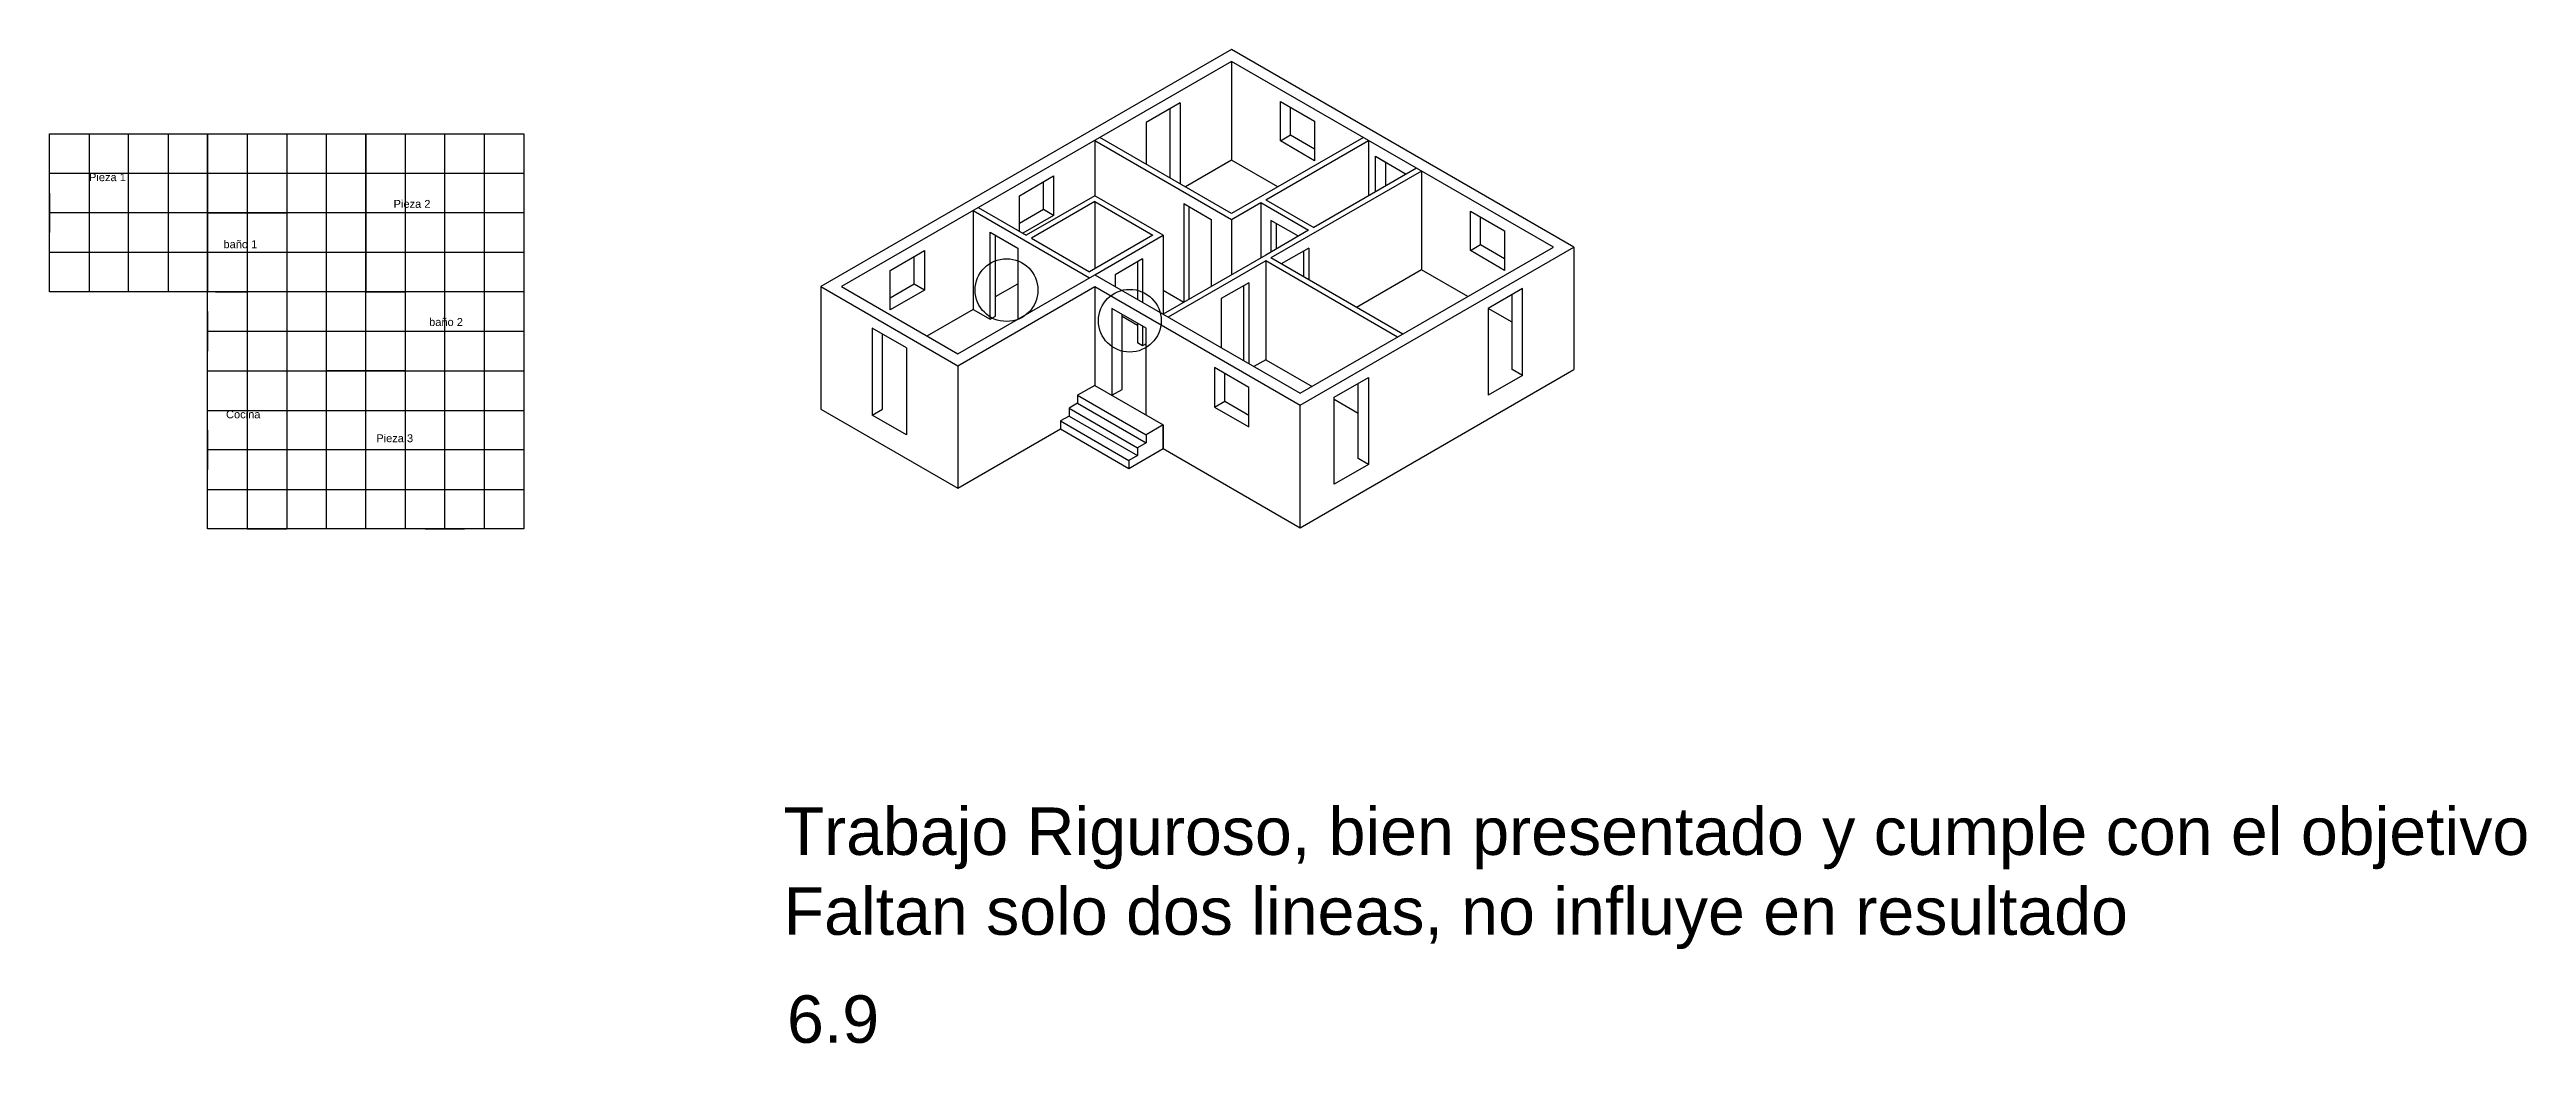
# Model space of a CAD drawing. Header units: inches. Extents: x 2.5 to 65.1, y -0.6 to 24.5.
import ezdxf

# ---------------------------------------------------------------- set-up
doc = ezdxf.new("R2010")
doc.units = ezdxf.units.IN
doc.header["$MEASUREMENT"] = 0
doc.layers.add('Correccion', color=40, linetype='Continuous')
doc.styles.get("Standard").update_dxf_attribs({"font": 'arial.ttf'})

msp = doc.modelspace()

# ---------------------------------------------------------------- linework, layer by layer
for p, q in [((32.379, 24.537), (21.987, 18.537)), ((41.04, 19.537), (32.379, 24.537)), ((32.379, 24.237), (22.507, 18.537)), ((32.379, 24.237), (32.379, 21.737)), ((40.52, 19.537), (32.379, 24.237)), ((2.472, 22.406), (14.472, 22.406)), ((2.472, 18.406), (2.472, 22.406)), ((3.472, 22.406), (3.472, 18.406)), ((4.472, 18.406), (4.472, 22.406)), ((5.472, 22.406), (5.472, 18.406)), ((6.472, 12.406), (6.472, 22.406)), ((7.472, 22.406), (7.472, 12.406)), ((8.472, 22.406), (8.472, 12.406)), ((9.472, 22.406), (9.472, 12.406)), ((10.472, 12.406), (10.472, 22.406)), ((11.472, 22.406), (11.472, 12.406)), ((12.472, 12.406), (12.472, 22.406)), ((13.472, 22.406), (13.472, 12.406)), ((14.472, 22.406), (14.472, 12.406)), ((2.472, 21.406), (14.472, 21.406)), ((32.379, 21.737), (31.21, 21.062)), ((33.548, 21.062), (32.379, 21.737)), ((14.472, 20.406), (2.472, 20.406)), ((25.841, 20.462), (25.841, 17.962)), ((34.111, 15.537), (41.04, 19.537)), ((34.111, 15.837), (40.52, 19.537)), ((41.04, 19.537), (41.04, 16.437)), ((2.472, 19.406), (14.472, 19.406)), ((25.451, 16.837), (28.915, 18.837)), ((28.915, 18.837), (34.111, 15.837)), ((38.355, 18.287), (37.186, 18.962)), ((14.472, 18.406), (2.472, 18.406)), ((21.987, 18.537), (25.451, 16.537)), ((21.987, 18.537), (21.987, 15.437)), ((22.507, 18.537), (25.451, 16.837)), ((25.451, 16.537), (28.915, 18.537)), ((28.915, 18.537), (34.111, 15.537)), ((28.915, 18.537), (28.915, 16.037)), ((25.841, 17.962), (24.672, 17.287)), ((39.481, 17.637), (38.874, 17.987)), ((6.472, 17.406), (14.472, 17.406)), ((6.472, 16.406), (14.472, 16.406)), ((25.451, 16.537), (25.451, 13.437)), ((34.111, 12.437), (41.04, 16.437)), ((28.915, 16.037), (28.482, 15.787)), ((28.482, 15.787), (28.482, 15.587)), ((28.482, 15.787), (30.214, 14.787)), ((28.915, 16.037), (30.647, 15.037)), ((39.74, 16.287), (38.874, 15.787)), ((6.472, 15.406), (14.472, 15.406)), ((21.987, 15.437), (25.451, 13.437)), ((24.152, 14.787), (23.286, 15.287)), ((28.266, 15.262), (28.049, 15.137)), ((28.049, 15.137), (28.049, 14.937)), ((28.049, 15.137), (29.781, 14.137)), ((28.482, 15.587), (28.266, 15.462)), ((28.266, 15.462), (28.266, 15.262)), ((28.266, 15.462), (29.998, 14.462)), ((28.266, 15.262), (29.998, 14.262)), ((28.482, 15.587), (30.214, 14.587)), ((34.111, 13.037), (34.111, 15.537)), ((25.451, 13.437), (28.049, 14.937)), ((28.049, 14.937), (29.781, 13.937)), ((29.781, 13.937), (30.647, 14.437)), ((30.214, 14.587), (29.998, 14.462)), ((29.998, 14.462), (29.998, 14.262)), ((30.647, 15.037), (30.214, 14.787)), ((30.214, 14.787), (30.214, 14.587)), ((30.647, 15.037), (30.647, 14.437)), ((30.647, 14.437), (30.647, 15.037)), ((30.647, 14.437), (34.111, 12.437)), ((14.472, 14.406), (6.472, 14.406)), ((29.998, 14.262), (29.781, 14.137)), ((29.781, 14.137), (29.781, 13.937)), ((35.843, 14.037), (34.977, 13.537)), ((6.472, 13.406), (14.472, 13.406)), ((34.111, 12.437), (34.111, 13.037)), ((14.472, 12.406), (6.472, 12.406))]:
    msp.add_line(p, q)
at = {"color": 101}
for p, q in [((33.613, 23.224), (34.479, 22.724)), ((33.613, 22.224), (33.613, 23.224)), ((31.08, 23.187), (30.214, 22.687)), ((30.214, 22.687), (30.214, 21.637)), ((30.82, 23.037), (30.82, 21.287)), ((31.08, 23.187), (31.08, 21.137)), ((33.873, 22.374), (33.873, 23.074)), ((34.479, 22.724), (34.479, 21.724)), ((3.972, 22.406), (4.972, 22.406)), ((7.972, 22.406), (8.972, 22.406)), ((11.972, 22.406), (12.972, 22.406)), ((33.613, 22.224), (33.873, 22.374)), ((34.479, 21.724), (33.613, 22.224)), ((33.873, 22.374), (34.479, 22.024)), ((27.01, 20.837), (27.876, 21.337)), ((27.876, 21.337), (27.876, 20.337)), ((36.017, 21.837), (36.796, 21.387)), ((36.017, 20.937), (36.017, 21.837)), ((36.017, 21.837), (36.276, 21.687)), ((36.276, 21.687), (36.276, 21.087)), ((2.472, 20.906), (2.472, 19.906)), ((27.01, 19.937), (27.01, 20.837)), ((27.616, 20.487), (27.616, 21.187)), ((27.616, 20.487), (27.01, 20.137)), ((27.876, 20.337), (27.097, 19.887)), ((27.876, 20.337), (27.616, 20.487)), ((38.42, 20.449), (39.286, 19.949)), ((38.42, 19.449), (38.42, 20.449)), ((38.68, 19.599), (38.68, 20.299)), ((23.741, 18.949), (24.607, 19.449)), ((24.607, 19.449), (24.607, 18.449)), ((38.42, 19.449), (38.68, 19.599)), ((39.286, 18.949), (38.42, 19.449)), ((38.68, 19.599), (39.286, 19.249)), ((39.286, 19.949), (39.286, 18.949)), ((23.741, 17.949), (23.741, 18.949)), ((24.347, 18.599), (24.347, 19.299)), ((24.347, 18.599), (23.741, 18.249)), ((24.607, 18.449), (23.741, 17.949)), ((24.607, 18.449), (24.347, 18.599)), ((39.74, 18.487), (38.874, 17.987)), ((39.481, 16.437), (39.481, 18.337)), ((39.74, 16.287), (39.74, 18.487)), ((14.472, 17.906), (14.472, 16.906)), ((38.874, 17.987), (38.874, 15.787)), ((24.152, 16.987), (23.286, 17.487)), ((23.286, 17.487), (23.286, 15.287)), ((23.546, 15.437), (23.546, 17.337)), ((24.152, 16.987), (24.152, 14.787)), ((32.812, 15.987), (31.946, 16.487)), ((31.946, 16.487), (31.946, 15.487)), ((32.206, 15.637), (32.206, 16.337)), ((39.74, 16.287), (39.481, 16.437)), ((32.812, 14.987), (32.812, 15.987)), ((34.977, 15.737), (35.843, 16.237)), ((34.977, 13.537), (34.977, 15.737)), ((35.584, 14.187), (35.584, 16.087)), ((35.843, 16.237), (35.843, 14.037)), ((23.286, 15.287), (23.546, 15.437)), ((31.946, 15.487), (32.206, 15.637)), ((31.946, 15.487), (32.812, 14.987)), ((32.206, 15.637), (32.812, 15.287)), ((6.472, 14.906), (6.472, 13.906)), ((14.472, 14.906), (14.472, 13.906)), ((35.843, 14.037), (35.584, 14.187)), ((7.472, 12.406), (8.472, 12.406)), ((11.972, 12.406), (12.972, 12.406))]:
    msp.add_line(p, q, dxfattribs=at)
at = {"color": 6}
for p, q in [((6.472, 22.406), (6.472, 18.406)), ((10.472, 22.406), (10.472, 18.406)), ((28.915, 22.237), (32.379, 20.237)), ((28.915, 22.237), (28.915, 20.837)), ((32.379, 20.387), (29.045, 22.312)), ((35.713, 22.312), (32.379, 20.387)), ((33.245, 20.737), (35.843, 22.237)), ((35.843, 22.237), (35.843, 20.837)), ((37.186, 21.462), (33.375, 19.262)), ((37.056, 21.537), (34.458, 20.037)), ((37.186, 21.462), (37.186, 18.962)), ((28.915, 20.837), (27.183, 19.837)), ((28.915, 20.687), (27.313, 19.762)), ((30.647, 19.837), (28.915, 20.837)), ((28.915, 20.687), (30.387, 19.837)), ((28.915, 20.687), (28.915, 18.987)), ((33.245, 20.737), (34.458, 20.037)), ((6.472, 20.406), (8.472, 20.406)), ((8.472, 20.406), (8.472, 18.406)), ((25.841, 20.462), (28.785, 18.762)), ((25.971, 20.537), (27.183, 19.837)), ((32.379, 20.237), (33.115, 20.662)), ((32.379, 20.237), (32.379, 18.837)), ((33.115, 20.662), (34.328, 19.962)), ((33.115, 20.662), (33.115, 19.262)), ((27.313, 19.762), (28.785, 18.912)), ((30.387, 19.837), (28.785, 18.912)), ((28.915, 18.837), (30.647, 19.837)), ((30.647, 19.837), (30.647, 17.837)), ((34.328, 19.962), (33.245, 19.337)), ((33.245, 19.337), (30.647, 17.837)), ((33.245, 19.187), (30.777, 17.762)), ((36.579, 17.262), (33.245, 19.187)), ((33.245, 19.187), (33.245, 16.687)), ((36.709, 17.337), (33.375, 19.262)), ((37.186, 18.962), (35.54, 18.012)), ((8.472, 18.406), (6.472, 18.406)), ((10.472, 18.406), (11.472, 18.406)), ((14.472, 18.406), (11.472, 18.406)), ((11.472, 18.406), (11.472, 16.406)), ((31.167, 18.137), (30.647, 18.437)), ((25.841, 17.962), (26.274, 17.712)), ((30.214, 17.087), (30.128, 17.037)), ((6.472, 16.406), (9.472, 16.406)), ((11.472, 16.406), (9.472, 16.406)), ((9.472, 16.406), (9.472, 12.406)), ((9.472, 16.406), (9.472, 12.406)), ((11.472, 16.406), (14.472, 16.406)), ((33.245, 16.687), (32.942, 16.512)), ((33.245, 16.687), (34.414, 16.012)), ((34.977, 15.687), (35.584, 15.337))]:
    msp.add_line(p, q, dxfattribs=at)
at = {"color": 1}
for p, q in [((6.472, 21.206), (6.472, 20.406)), ((6.472, 18.406), (6.472, 20.406)), ((10.472, 20.206), (10.472, 19.406)), ((31.167, 20.637), (31.86, 20.237)), ((31.167, 20.637), (31.167, 18.137)), ((31.297, 20.562), (31.297, 18.212)), ((31.86, 20.237), (31.86, 18.537)), ((34.068, 19.812), (33.375, 20.212)), ((33.375, 20.212), (33.375, 19.412)), ((33.505, 20.137), (33.505, 19.487)), ((26.274, 17.712), (26.274, 19.912)), ((26.274, 19.912), (26.967, 19.512)), ((26.404, 17.787), (26.404, 19.837)), ((26.967, 19.512), (26.967, 17.712)), ((34.329, 19.512), (33.636, 19.112)), ((34.199, 19.437), (34.199, 18.786)), ((34.329, 19.512), (34.329, 18.711)), ((30.128, 19.237), (29.435, 18.837)), ((29.435, 18.837), (29.435, 18.537)), ((29.998, 19.162), (29.998, 18.212)), ((30.128, 19.237), (30.128, 18.137)), ((33.636, 19.112), (33.636, 19.111)), ((6.672, 18.406), (7.472, 18.406)), ((11.472, 18.206), (11.472, 17.406)), ((32.812, 18.637), (32.119, 18.237)), ((32.119, 18.237), (32.119, 16.987)), ((32.682, 18.562), (32.682, 16.662)), ((32.812, 18.637), (32.812, 16.587)), ((6.472, 17.906), (6.472, 16.906)), ((26.274, 17.712), (26.404, 17.787)), ((30.214, 17.487), (29.348, 17.987)), ((29.348, 17.987), (29.348, 15.787)), ((29.608, 15.937), (29.608, 17.837)), ((29.998, 17.612), (29.998, 17.112)), ((30.128, 17.037), (29.998, 17.112)), ((30.128, 17.537), (30.128, 17.037)), ((30.214, 15.287), (30.214, 17.487)), ((8.472, 16.406), (9.272, 16.406)), ((9.672, 16.406), (10.472, 16.406)), ((29.348, 15.787), (29.608, 15.937))]:
    msp.add_line(p, q, dxfattribs=at)
at = {"color": 101, "lineweight": 30}
msp.add_line((14.472, 20.906), (14.472, 19.906), dxfattribs=at)
at = {"layer": 'Correccion'}
msp.add_line((29.608, 17.787), (29.998, 17.562), dxfattribs=at)
msp.add_lwpolyline([(26.404, 18.287), (26.967, 18.612)], dxfattribs=at)
for centre in [(26.685, 18.449), (29.803, 17.674)]:
    msp.add_circle(centre, 0.794, dxfattribs=at)

# ---------------------------------------------------------------- texts
at = {"color": 1, "char_height": 0.2, "attachment_point": 1}
for s, width, insert in [('\\pxt7;Pieza 1', 3, (3.472, 21.406)), ('Pieza 2', 2.60159, (11.177, 20.731)), ('{\\C6;baño 1}', 1.18046, (6.873, 19.71)), ('{\\C6;baño 2}', 1.65334, (12.076, 17.742)), ('      {\\C4;Cocina}', 3, (6.472, 15.406)), ('Pieza 3', 2.30982, (10.739, 14.801))]:
    msp.add_mtext_dynamic_manual_height_columns(s, width=width, gutter_width=1, heights=[0], dxfattribs=dict(at, insert=insert))
at = {"layer": 'Correccion'}
for s, p in [('Trabajo Riguroso, bien presentado y cumple con el objetivo', (21.045, 4.157)), ('Faltan solo dos lineas, no influye en resultado', (21.045, 2.135)), ('6.9', (21.131, -0.597))]:
    msp.add_text(s, height=1.2, dxfattribs=at).set_placement(p)

doc.saveas('drawing.dxf')
